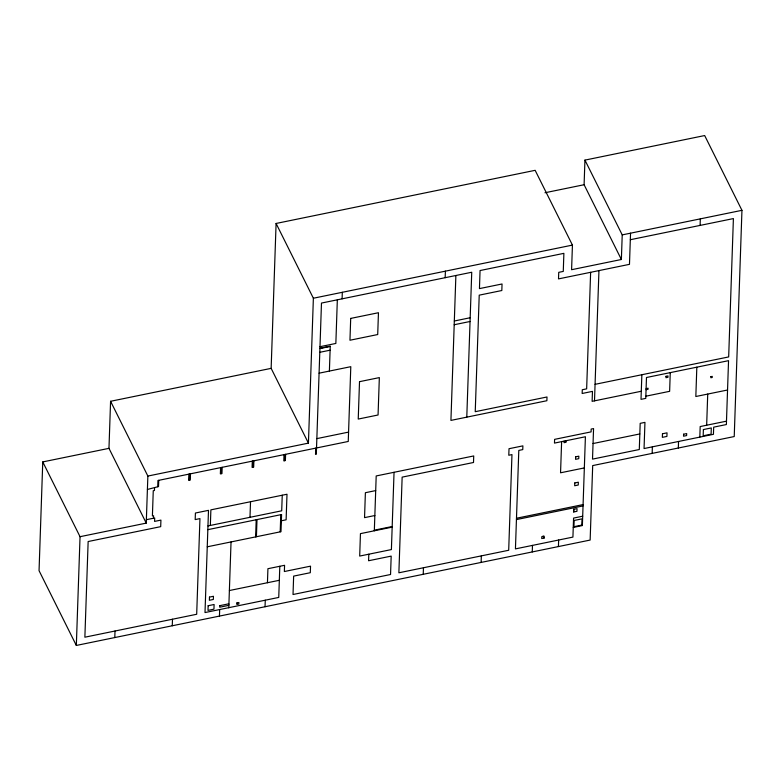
<?xml version="1.0" encoding="UTF-8"?>
<svg xmlns="http://www.w3.org/2000/svg" width="781" height="781" viewBox="0 0 781 781"><rect width="100%" height="100%" fill="white"/><g stroke="black" fill="none" stroke-linecap="round" stroke-linejoin="round"><path stroke-width="1.17" d="M42.76 461.922L80.043 536.693L146.252 523.114L108.969 448.343L42.76 461.922L39.05 570.677L76.333 645.448L590.143 540.062L592.691 465.583L734.228 436.55L741.95 210.323L704.667 135.552L584.94 160.115L584.1 184.726L621.373 259.497L571.594 269.709L572.434 245.097L535.151 170.326L276.093 223.464L271.144 368.359L308.427 443.13L147.863 476.059L110.58 401.288L271.144 368.359M76.333 645.448L80.043 536.693M108.969 448.343L110.58 401.288M114.787 637.56L115.012 631.019M146.252 523.114L147.863 476.059M153.506 518.223L153.593 515.733L152.402 515.977L153.261 490.732L154.453 490.488L154.54 487.998M157.733 486.729L157.947 480.491L348.248 441.46L350.796 366.68L319.087 373.181M158.738 480.325L158.523 486.563L147.404 489.462M172.269 625.766L172.494 619.226M188.865 474.145L188.651 480.383L190.242 480.061L190.457 473.823M189.451 480.217L189.666 473.989M210.343 525.437L210.88 509.856L286.998 494.246L286.119 519.804L281.365 520.771M220.584 467.643L220.369 473.872L221.96 473.55L222.175 467.321M221.169 473.716L221.374 467.477M219.451 616.092L219.676 609.551M228.784 607.843L231.039 541.926M249.988 517.305L250.525 501.734M252.302 461.141L252.087 467.37L253.679 467.048L253.884 460.81M252.878 467.204L253.093 460.975M255.621 536.889L256.207 519.746M256.412 536.723L256.998 519.59M265.042 606.739L265.267 600.198M267.444 582.733L267.922 568.705L284.567 565.298L284.362 571.526L310.526 566.157L310.301 572.707L293.646 576.114L293.021 594.507L390.549 574.504L391.183 556.111L368.583 560.748L368.808 554.207M280.203 531.841L280.789 514.708M279.813 566.274L278.749 597.426L205.003 612.558L208.498 510.344L195.416 513.029L195.191 519.58L199.946 518.604L196.685 614.266L84.875 637.198L88.146 541.536L160.701 526.648L160.925 520.107L154.579 521.405L154.697 517.979L146.369 519.687M282.244 495.222L281.707 510.803L207.961 525.925M284.02 454.63L283.806 460.868L285.387 460.536L285.602 454.308M284.596 460.702L284.811 454.474M308.427 443.13L313.376 298.235L276.093 223.464M315.739 448.128L315.524 454.357L316.315 454.2L321.479 303.067L471.734 272.247L466.784 417.152M329.387 371.063L330.246 346.139L319.937 348.248M337.333 299.816L335.85 343.445L319.985 346.696M342.098 298.84L342.312 292.299M374.324 530.797L376.198 475.951L473.725 455.948L473.511 462.489L402.147 477.132L398.876 572.795L508.695 550.263L511.965 454.601L508.792 455.255L509.017 448.714L522.889 445.863L522.762 449.602L518.799 450.422L515.44 548.887L572.922 537.094L573.576 518.086L582.694 516.212M394.044 472.29L391.398 549.57L359.69 556.072L360.451 533.638L392.169 527.136M423.234 574.299L423.458 567.748M445.17 277.694L445.395 271.153M455.879 275.508L450.93 420.403L546.876 400.721L547.003 396.982L475.238 411.694L479.222 295.159L501.822 290.522L502.046 283.981L479.446 288.609L480.061 270.538L563.882 253.347L563.267 271.417L558.737 272.344L558.513 278.895L629.476 264.339L630.54 233.177M481.116 562.418L481.34 555.877M532.261 551.933L532.486 545.392M544.113 538.05L544.172 536.186L541.799 536.674L541.731 538.539L544.113 538.05L543.107 536.039M561.617 441.636L560.553 472.798L584.344 467.917M558.425 546.563L558.649 540.022M564.116 441.119L564.058 442.681L566.04 442.271L566.098 440.718M573.781 511.945L573.869 509.3M590.631 272.305L586.648 388.85L582.284 389.739L582.157 393.487L592.467 391.369L592.125 401.336L641.289 391.252M594.507 400.848L598.949 270.597M621.373 259.497L622.223 234.886L584.94 160.115M641.855 374.743L641.006 399.355L645.77 398.378L646.483 377.506L728.546 360.666L726.369 424.552L713.678 427.148L713.434 434.314L644.052 448.548L644.95 422.375L640.195 423.351L639.297 449.524L592.515 459.121L593.56 428.584L591.178 429.072L591.08 431.883L554.608 439.361L554.481 443.1L585.408 436.755L582.372 525.564L573.254 527.439M652.155 453.38L652.379 446.839M670.264 372.625L669.629 391.32L645.838 396.201M678.328 448.021L678.543 441.47M700.098 225.406L700.323 218.865M696.828 367.177L695.832 396.504L727.55 390.002M699.825 437.106L700.186 426.553L726.486 421.164M706.659 425.225L707.723 394.073M544.982 192.751L584.1 184.726M313.376 298.235L572.434 245.097M622.223 234.886L741.95 210.323M630.326 239.718L733.398 218.582L728.673 356.927L595.073 384.33M319.927 348.56L330.236 346.452M454.327 321.001L470.182 317.74M319.8 352.299L330.099 350.191M454.2 324.74L470.055 321.489M316.852 438.619L348.56 432.108M646.102 388.626L648.084 388.216L648.045 389.28L646.063 389.69M593.043 443.54L639.824 433.943M375.7 490.595L365.391 492.713L364.542 517.637L374.851 515.528M207.834 529.664L281.58 514.542L280.994 531.685L207.248 546.807M374.353 530.172L392.189 526.511M516.485 518.242L583.085 504.585M516.436 519.59L583.046 505.922M229.38 590.534L279.334 580.293M208.156 605.724L207.99 610.4L213.945 609.18L214.101 604.504L208.156 605.724M209.474 597.094L209.367 600.277L213.33 599.466L213.438 596.284L209.474 597.094M219.812 605.656L219.754 607.208L228.706 605.373L228.765 603.811L219.812 605.656M236.907 602.922L236.858 604.474L238.84 604.064L238.888 602.512L236.907 602.922M350.698 318.414L349.956 340.233L377.711 334.541L378.453 312.722L350.698 318.414M359.514 381.675L358.235 419.065L378.063 414.994L379.341 377.604L359.514 381.675M573.674 509.339L573.586 511.985L576.954 511.301L577.042 508.646L573.674 509.339M574.777 482.941L574.679 485.743L578.243 485.011L578.34 482.209L574.777 482.941M575.665 456.817L575.577 459.316L578.75 458.662L578.838 456.172L575.665 456.817M574.152 520.468L573.937 526.697L581.865 525.076L582.079 518.838L574.152 520.468M662.473 433.767L662.347 437.35L666.906 436.423L667.033 432.84L662.473 433.767M666.008 376.315L665.959 377.701L667.94 377.291L667.989 375.915L666.008 376.315M683.609 434.197L683.541 436.198L686.616 435.564L686.684 433.572L683.609 434.197M703.388 429.57L703.173 435.798L711.1 434.177L711.315 427.939L703.388 429.57M710.905 376.667L710.866 377.75L712.223 377.477L712.262 376.383L710.905 376.667"/></g></svg>
